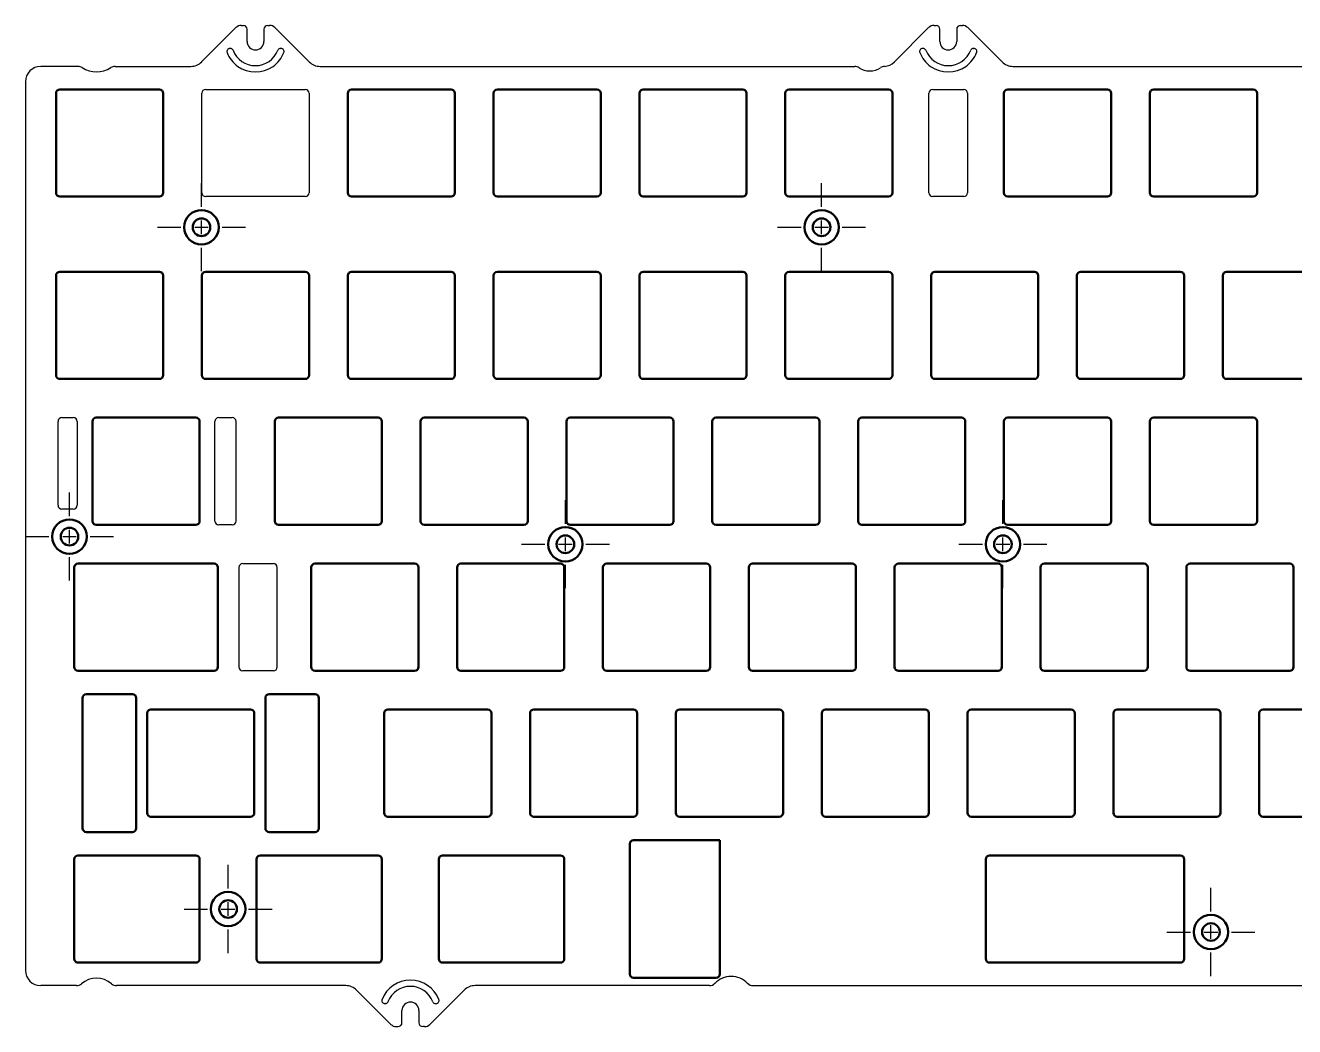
# Model space of a CAD drawing. Header units: millimetres. Extents: x 1045 to 1396, y -1258 to -1127.
# Drawn here: x 1045 to 1210.8, y -1258 to -1127.2 of the extents above; entities that cross this region are included whole.
import ezdxf

# ---------------------------------------------------------------- set-up
doc = ezdxf.new("R2010")
doc.units = ezdxf.units.MM
doc.header["$MEASUREMENT"] = 0
doc.linetypes.add('CENTER2', pattern=[28.575, 19.05, -3.175, 3.175, -3.175])
doc.layers.add('COMPOUND', color=7, linetype='CONTINUOUS')
doc.layers.add('Smart Centers', color=7, linetype='CENTER2', lineweight=25)
doc.layers.add('Visible', color=7, linetype='CONTINUOUS', lineweight=50)

# ---------------------------------------------------------------- blocks, each defined once
blk = doc.blocks.new('*U8')
at = {"layer": 'Smart Centers', "color": 0, "ltscale": 0.75, "transparency": 16777216}
for p, q in [((0, 2.68), (0, 5.75)), ((-5.75, 0), (-2.68, 0)), ((2.68, 0), (5.75, 0)), ((0, -5.75), (0, -2.68))]:
    blk.add_line(p, q, dxfattribs=at)
at = {"layer": 'Smart Centers', "color": 0, "linetype": 'Continuous', "ltscale": 0.75, "transparency": 16777216}
for p, q in [((-0.89, 0), (0.89, 0)), ((0, -0.89), (0, 0.89))]:
    blk.add_line(p, q, dxfattribs=at)
blk = doc.blocks.new('*U9')
at = {"layer": 'Smart Centers', "color": 0, "ltscale": 0.75, "transparency": 16777216}
for p, q in [((0, 2.68), (0, 5.75)), ((-5.75, 0), (-2.68, 0)), ((2.68, 0), (5.75, 0)), ((0, -5.75), (0, -2.68))]:
    blk.add_line(p, q, dxfattribs=at)
at = {"layer": 'Smart Centers', "color": 0, "linetype": 'Continuous', "ltscale": 0.75, "transparency": 16777216}
for p, q in [((-0.89, 0), (0.89, 0)), ((0, -0.89), (0, 0.89))]:
    blk.add_line(p, q, dxfattribs=at)
blk = doc.blocks.new('*U10')
at = {"layer": 'Smart Centers', "color": 0, "ltscale": 0.75, "transparency": 16777216}
for p, q in [((0, 2.68), (0, 5.75)), ((-5.75, 0), (-2.68, 0)), ((2.68, 0), (5.75, 0)), ((0, -5.75), (0, -2.68))]:
    blk.add_line(p, q, dxfattribs=at)
at = {"layer": 'Smart Centers', "color": 0, "linetype": 'Continuous', "ltscale": 0.75, "transparency": 16777216}
for p, q in [((-0.89, 0), (0.89, 0)), ((0, -0.89), (0, 0.89))]:
    blk.add_line(p, q, dxfattribs=at)
blk = doc.blocks.new('*U11')
at = {"layer": 'Smart Centers', "color": 0, "ltscale": 0.75, "transparency": 16777216}
for p, q in [((0, 2.68), (0, 5.75)), ((-5.75, 0), (-2.68, 0)), ((2.68, 0), (5.75, 0)), ((0, -5.75), (0, -2.68))]:
    blk.add_line(p, q, dxfattribs=at)
at = {"layer": 'Smart Centers', "color": 0, "linetype": 'Continuous', "ltscale": 0.75, "transparency": 16777216}
for p, q in [((-0.89, 0), (0.89, 0)), ((0, -0.89), (0, 0.89))]:
    blk.add_line(p, q, dxfattribs=at)
blk = doc.blocks.new('*U12')
at = {"layer": 'Smart Centers', "color": 0, "ltscale": 0.75, "transparency": 16777216}
for p, q in [((0, 2.68), (0, 5.75)), ((-5.75, 0), (-2.68, 0)), ((2.68, 0), (5.75, 0)), ((0, -5.75), (0, -2.68))]:
    blk.add_line(p, q, dxfattribs=at)
at = {"layer": 'Smart Centers', "color": 0, "linetype": 'Continuous', "ltscale": 0.75, "transparency": 16777216}
for p, q in [((-0.89, 0), (0.89, 0)), ((0, -0.89), (0, 0.89))]:
    blk.add_line(p, q, dxfattribs=at)
blk = doc.blocks.new('*U13')
at = {"layer": 'Smart Centers', "color": 0, "ltscale": 0.75, "transparency": 16777216}
for p, q in [((0, 2.68), (0, 5.75)), ((-5.75, 0), (-2.68, 0)), ((2.68, 0), (5.75, 0)), ((0, -5.75), (0, -2.68))]:
    blk.add_line(p, q, dxfattribs=at)
at = {"layer": 'Smart Centers', "color": 0, "linetype": 'Continuous', "ltscale": 0.75, "transparency": 16777216}
for p, q in [((-0.89, 0), (0.89, 0)), ((0, -0.89), (0, 0.89))]:
    blk.add_line(p, q, dxfattribs=at)

msp = doc.modelspace()

# ---------------------------------------------------------------- linework, layer by layer
at = {"layer": 'COMPOUND', "color": 7, "linetype": 'Continuous'}
for p, q in [((1073.21, -1127.25, 407.69), (1073.46, -1127.25, 407.69)), ((1076.66, -1127.25, 407.69), (1076.91, -1127.25, 407.69)), ((1163.7, -1127.25, 407.69), (1163.95, -1127.25, 407.69)), ((1167.15, -1127.25, 407.69), (1167.39, -1127.25, 407.69)), ((1072.5, -1127.54, 407.69), (1068.03, -1132.01, 407.69)), ((1073.96, -1129.35, 407.69), (1073.96, -1127.75, 407.69)), ((1076.16, -1127.75, 407.69), (1076.16, -1129.35, 407.69)), ((1082.08, -1132.01, 407.69), (1077.61, -1127.54, 407.69)), ((1162.99, -1127.54, 407.69), (1158.52, -1132.01, 407.69)), ((1164.45, -1129.35, 407.69), (1164.45, -1127.75, 407.69)), ((1166.65, -1127.75, 407.69), (1166.65, -1129.35, 407.69)), ((1172.57, -1132.01, 407.69), (1168.1, -1127.54, 407.69)), ((1071.72, -1130.25, 407.69), (1071.76, -1130.25, 407.69)), ((1078.36, -1130.25, 407.69), (1078.4, -1130.25, 407.69)), ((1162.21, -1130.25, 407.69), (1162.24, -1130.25, 407.69)), ((1168.85, -1130.25, 407.69), (1168.89, -1130.25, 407.69)), ((1051.87, -1132.6, 407.69), (1047.01, -1132.6, 407.69)), ((1056.72, -1132.6, 407.69), (1066.62, -1132.6, 407.69)), ((1083.5, -1132.6, 407.69), (1153.34, -1132.6, 407.69)), ((1173.99, -1132.6, 407.69), (1242.83, -1132.6, 407.69)), ((1045.01, -1134.6, 407.69), (1045.01, -1250.61, 407.69)), ((1068.56, -1135.6, 407.69), (1081.56, -1135.6, 407.69)), ((1163.52, -1135.6, 407.69), (1167.57, -1135.6, 407.69)), ((1068.06, -1149.1, 407.69), (1068.06, -1136.1, 407.69)), ((1082.06, -1136.1, 407.69), (1082.06, -1149.1, 407.69)), ((1163.02, -1149.1, 407.69), (1163.02, -1136.1, 407.69)), ((1168.07, -1136.1, 407.69), (1168.07, -1149.1, 407.69)), ((1081.56, -1149.6, 407.69), (1068.56, -1149.6, 407.69)), ((1167.57, -1149.6, 407.69), (1163.52, -1149.6, 407.69)), ((1049.77, -1178.46, 407.69), (1051.27, -1178.46, 407.69)), ((1070.27, -1178.46, 407.69), (1072.02, -1178.46, 407.69)), ((1049.27, -1189.9, 407.69), (1049.27, -1178.96, 407.69)), ((1051.77, -1178.96, 407.69), (1051.77, -1189.9, 407.69)), ((1069.77, -1191.96, 407.69), (1069.77, -1178.96, 407.69)), ((1072.52, -1191.96, 407.69), (1072.52, -1178.96, 407.69)), ((1051.27, -1190.4, 407.69), (1049.77, -1190.4, 407.69)), ((1072.02, -1192.46, 407.69), (1070.27, -1192.46, 407.69)), ((1072.9, -1198.01, 407.69), (1072.9, -1211.01, 407.69)), ((1073.4, -1197.51, 407.69), (1077.4, -1197.51, 407.69)), ((1077.9, -1211.01, 407.69), (1077.9, -1198.01, 407.69)), ((1077.4, -1211.51, 407.69), (1073.4, -1211.51, 407.69)), ((1051.69, -1252.61, 407.69), (1047.01, -1252.61, 407.69)), ((1086.86, -1252.61, 407.69), (1056.9, -1252.61, 407.69)), ((1088.27, -1253.2, 407.69), (1092.74, -1257.67, 407.69)), ((1097.85, -1257.67, 407.69), (1102.33, -1253.2, 407.69)), ((1134.35, -1252.61, 407.69), (1103.74, -1252.61, 407.69)), ((1140.05, -1252.61, 407.69), (1217.37, -1252.61, 407.69)), ((1092, -1254.96, 407.69), (1091.96, -1254.96, 407.69)), ((1098.64, -1254.96, 407.69), (1098.6, -1254.96, 407.69)), ((1094.2, -1257.46, 407.69), (1094.2, -1255.86, 407.69)), ((1096.4, -1255.86, 407.69), (1096.4, -1257.46, 407.69)), ((1093.45, -1257.96, 407.69), (1093.7, -1257.96, 407.69)), ((1097.15, -1257.96, 407.69), (1096.9, -1257.96, 407.69))]:
    msp.add_line(p, q, dxfattribs=at)
for centre, radius, start, end in [((1073.21, -1128.25, 407.69), 1, 90, 135), ((1073.46, -1127.75, 407.69), 0.5, 0, 90), ((1076.66, -1127.75, 407.69), 0.5, 90, -180), ((1076.91, -1128.25, 407.69), 1, 45, 90), ((1163.7, -1128.25, 407.69), 1, 90, 135), ((1163.95, -1127.75, 407.69), 0.5, 0, 90), ((1167.15, -1127.75, 407.69), 0.5, 90, 180), ((1167.39, -1128.25, 407.69), 1, 45, 90), ((1071.72, -1130.65, 407.69), 0.4, 90, -158.7384), ((1071.76, -1130.65, 407.69), 0.4, 21.4813, 90), ((1075.06, -1129.35, 407.69), 3.15, -158.5187, -21.4813), ((1075.06, -1129.35, 407.69), 1.1, -180, 0), ((1078.36, -1130.65, 407.69), 0.4, 90, 158.5187), ((1078.4, -1130.65, 407.69), 0.4, -21.2616, 90), ((1162.21, -1130.65, 407.69), 0.4, 90, -158.7384), ((1162.24, -1130.65, 407.69), 0.4, 21.4813, 90), ((1165.55, -1129.35, 407.69), 3.15, -158.5187, -21.4813), ((1165.55, -1129.35, 407.69), 1.1, 180, 0), ((1168.85, -1130.65, 407.69), 0.4, 90, 158.5187), ((1168.89, -1130.65, 407.69), 0.4, -21.2616, 90), ((1066.62, -1130.6, 407.69), 2, -90, -45), ((1075.06, -1129.35, 407.69), 3.98, -158.7384, -125.3566), ((1075.06, -1129.35, 407.69), 3.98, -54.6434, -21.2616), ((1083.5, -1130.6, 407.69), 2, -135, -90), ((1157.11, -1130.6, 407.69), 2, -87.0127, -45), ((1165.55, -1129.35, 407.69), 3.98, 201.2616, 234.6434), ((1165.55, -1129.35, 407.69), 3.98, 305.3566, 338.7384), ((1173.99, -1130.6, 407.69), 2, -135, -90), ((1047.01, -1134.6, 407.69), 2, 90, 180), ((1051.87, -1133.6, 407.69), 1, 57.3625, 90), ((1054.3, -1129.81, 407.69), 3.5, -122.6375, -57.3625), ((1056.72, -1133.6, 407.69), 1, 90, 122.6375), ((1075.06, -1129.35, 407.69), 3.98, -125.3566, -54.6434), ((1153.34, -1133.6, 407.69), 1, 55.9318, 90), ((1155.3, -1130.7, 407.69), 2.5, -124.0682, -55.8128), ((1157.26, -1133.59, 407.69), 1, 92.9873, 124.1872), ((1165.55, -1129.35, 407.69), 3.98, 234.6434, 305.3566), ((1068.56, -1136.1, 407.69), 0.5, 90, 180), ((1081.56, -1136.1, 407.69), 0.5, 0, 90), ((1163.52, -1136.1, 407.69), 0.5, 90, 180), ((1167.57, -1136.1, 407.69), 0.5, 0, 90), ((1068.56, -1149.1, 407.69), 0.5, 180, -90), ((1081.56, -1149.1, 407.69), 0.5, -90, 0), ((1163.52, -1149.1, 407.69), 0.5, 180, -90), ((1167.57, -1149.1, 407.69), 0.5, -90, 0), ((1049.77, -1178.96, 407.69), 0.5, 90, 180), ((1051.27, -1178.96, 407.69), 0.5, 0, 90), ((1070.27, -1178.96, 407.69), 0.5, 90, 180), ((1072.02, -1178.96, 407.69), 0.5, 0, 90), ((1049.77, -1189.9, 407.69), 0.5, 180, 270), ((1051.27, -1189.9, 407.69), 0.5, 270, 0), ((1070.27, -1191.96, 407.69), 0.5, 180, -90), ((1072.02, -1191.96, 407.69), 0.5, -90, 0), ((1073.4, -1198.01, 407.69), 0.5, 90, 180), ((1077.4, -1198.01, 407.69), 0.5, 0, 90), ((1073.4, -1211.01, 407.69), 0.5, 180, -90), ((1077.4, -1211.01, 407.69), 0.5, -90, 0), ((1047.01, -1250.61, 407.69), 2, 180, -90), ((1137.2, -1254.42, 407.69), 3, 44.5511, 135.4489), ((1051.69, -1251.61, 407.69), 1, -90, -49.4246), ((1054.3, -1254.65, 407.69), 3, 49.4246, 130.5754), ((1056.9, -1251.61, 407.69), 1, -130.5754, -90), ((1086.86, -1254.61, 407.69), 2, 45, 90), ((1095.3, -1255.86, 407.69), 3.98, 21.2616, 158.7384), ((1095.3, -1255.86, 407.69), 3.15, 21.4813, 158.5187), ((1103.74, -1254.61, 407.69), 2, 90, 135), ((1134.35, -1251.61, 407.69), 1, -90, -44.5511), ((1140.05, -1251.61, 407.69), 1, -135.4489, -90), ((1091.96, -1254.56, 407.69), 0.4, 158.7384, -90), ((1092, -1254.56, 407.69), 0.4, -90, -21.4813), ((1095.3, -1255.86, 407.69), 1.1, 0, 180), ((1098.6, -1254.56, 407.69), 0.4, -158.5187, -90), ((1098.64, -1254.56, 407.69), 0.4, -90, 21.2616), ((1093.45, -1256.96, 407.69), 1, -135, -90), ((1093.7, -1257.46, 407.69), 0.5, -90, 0), ((1096.9, -1257.46, 407.69), 0.5, 180, -90), ((1097.15, -1256.96, 407.69), 1, -90, -45)]:
    msp.add_arc(centre, radius, start, end, dxfattribs=at)
at = {"layer": 'Visible'}
for p, q in [((1049.51, -1135.6, 407.69), (1062.51, -1135.6, 407.69)), ((1087.61, -1135.6, 407.69), (1100.61, -1135.6, 407.69)), ((1106.66, -1135.6, 407.69), (1119.66, -1135.6, 407.69)), ((1125.71, -1135.6, 407.69), (1138.71, -1135.6, 407.69)), ((1144.76, -1135.6, 407.69), (1157.76, -1135.6, 407.69)), ((1173.33, -1135.6, 407.69), (1186.33, -1135.6, 407.69)), ((1192.38, -1135.6, 407.69), (1205.38, -1135.6, 407.69)), ((1049.01, -1149.1, 407.69), (1049.01, -1136.1, 407.69)), ((1063.01, -1136.1, 407.69), (1063.01, -1149.1, 407.69)), ((1087.11, -1149.1, 407.69), (1087.11, -1136.1, 407.69)), ((1101.11, -1136.1, 407.69), (1101.11, -1149.1, 407.69)), ((1106.16, -1149.1, 407.69), (1106.16, -1136.1, 407.69)), ((1120.16, -1136.1, 407.69), (1120.16, -1149.1, 407.69)), ((1125.21, -1149.1, 407.69), (1125.21, -1136.1, 407.69)), ((1139.21, -1136.1, 407.69), (1139.21, -1149.1, 407.69)), ((1144.26, -1149.1, 407.69), (1144.26, -1136.1, 407.69)), ((1158.26, -1136.1, 407.69), (1158.26, -1149.1, 407.69)), ((1172.83, -1149.1, 407.69), (1172.83, -1136.1, 407.69)), ((1186.83, -1136.1, 407.69), (1186.83, -1149.1, 407.69)), ((1191.88, -1149.1, 407.69), (1191.88, -1136.1, 407.69)), ((1205.88, -1136.1, 407.69), (1205.88, -1149.1, 407.69)), ((1062.51, -1149.6, 407.69), (1049.51, -1149.6, 407.69)), ((1100.61, -1149.6, 407.69), (1087.61, -1149.6, 407.69)), ((1119.66, -1149.6, 407.69), (1106.66, -1149.6, 407.69)), ((1138.71, -1149.6, 407.69), (1125.71, -1149.6, 407.69)), ((1157.76, -1149.6, 407.69), (1144.76, -1149.6, 407.69)), ((1186.33, -1149.6, 407.69), (1173.33, -1149.6, 407.69)), ((1205.38, -1149.6, 407.69), (1192.38, -1149.6, 407.69)), ((1049.01, -1172.91, 407.69), (1049.01, -1159.91, 407.69)), ((1049.51, -1159.41, 407.69), (1062.51, -1159.41, 407.69)), ((1063.01, -1159.91, 407.69), (1063.01, -1172.91, 407.69)), ((1068.06, -1172.91, 407.69), (1068.06, -1159.91, 407.69)), ((1068.56, -1159.41, 407.69), (1081.56, -1159.41, 407.69)), ((1082.06, -1159.91, 407.69), (1082.06, -1172.91, 407.69)), ((1087.11, -1172.91, 407.69), (1087.11, -1159.91, 407.69)), ((1087.61, -1159.41, 407.69), (1100.61, -1159.41, 407.69)), ((1101.11, -1159.91, 407.69), (1101.11, -1172.91, 407.69)), ((1106.16, -1172.91, 407.69), (1106.16, -1159.91, 407.69)), ((1106.66, -1159.41, 407.69), (1119.66, -1159.41, 407.69)), ((1120.16, -1159.91, 407.69), (1120.16, -1172.91, 407.69)), ((1125.21, -1172.91, 407.69), (1125.21, -1159.91, 407.69)), ((1125.71, -1159.41, 407.69), (1138.71, -1159.41, 407.69)), ((1139.21, -1159.91, 407.69), (1139.21, -1172.91, 407.69)), ((1144.26, -1172.91, 407.69), (1144.26, -1159.91, 407.69)), ((1144.76, -1159.41, 407.69), (1157.76, -1159.41, 407.69)), ((1158.26, -1159.91, 407.69), (1158.26, -1172.91, 407.69)), ((1163.31, -1172.91, 407.69), (1163.31, -1159.91, 407.69)), ((1163.81, -1159.41, 407.69), (1176.81, -1159.41, 407.69)), ((1177.31, -1159.91, 407.69), (1177.31, -1172.91, 407.69)), ((1182.36, -1172.91, 407.69), (1182.36, -1159.91, 407.69)), ((1182.86, -1159.41, 407.69), (1195.86, -1159.41, 407.69)), ((1196.36, -1159.91, 407.69), (1196.36, -1172.91, 407.69)), ((1201.41, -1172.91, 407.69), (1201.41, -1159.91, 407.69)), ((1201.91, -1159.41, 407.69), (1214.91, -1159.41, 407.69)), ((1062.51, -1173.41, 407.69), (1049.51, -1173.41, 407.69)), ((1081.56, -1173.41, 407.69), (1068.56, -1173.41, 407.69)), ((1100.61, -1173.41, 407.69), (1087.61, -1173.41, 407.69)), ((1119.66, -1173.41, 407.69), (1106.66, -1173.41, 407.69)), ((1138.71, -1173.41, 407.69), (1125.71, -1173.41, 407.69)), ((1157.76, -1173.41, 407.69), (1144.76, -1173.41, 407.69)), ((1176.81, -1173.41, 407.69), (1163.81, -1173.41, 407.69)), ((1195.86, -1173.41, 407.69), (1182.86, -1173.41, 407.69)), ((1214.91, -1173.41, 407.69), (1201.91, -1173.41, 407.69)), ((1054.27, -1178.46, 407.69), (1067.27, -1178.46, 407.69)), ((1078.08, -1178.46, 407.69), (1091.08, -1178.46, 407.69)), ((1097.13, -1178.46, 407.69), (1110.13, -1178.46, 407.69)), ((1116.18, -1178.46, 407.69), (1129.18, -1178.46, 407.69)), ((1135.23, -1178.46, 407.69), (1148.23, -1178.46, 407.69)), ((1154.28, -1178.46, 407.69), (1167.28, -1178.46, 407.69)), ((1173.33, -1178.46, 407.69), (1186.33, -1178.46, 407.69)), ((1192.38, -1178.46, 407.69), (1205.38, -1178.46, 407.69)), ((1053.77, -1191.96, 407.69), (1053.77, -1178.96, 407.69)), ((1067.77, -1178.96, 407.69), (1067.77, -1191.96, 407.69)), ((1077.58, -1191.96, 407.69), (1077.58, -1178.96, 407.69)), ((1091.58, -1178.96, 407.69), (1091.58, -1191.96, 407.69)), ((1096.63, -1191.96, 407.69), (1096.63, -1178.96, 407.69)), ((1110.63, -1178.96, 407.69), (1110.63, -1191.96, 407.69)), ((1115.68, -1191.96, 407.69), (1115.68, -1178.96, 407.69)), ((1129.68, -1178.96, 407.69), (1129.68, -1191.96, 407.69)), ((1134.73, -1191.96, 407.69), (1134.73, -1178.96, 407.69)), ((1148.73, -1178.96, 407.69), (1148.73, -1191.96, 407.69)), ((1153.78, -1191.96, 407.69), (1153.78, -1178.96, 407.69)), ((1167.78, -1178.96, 407.69), (1167.78, -1191.96, 407.69)), ((1172.83, -1191.96, 407.69), (1172.83, -1178.96, 407.69)), ((1186.83, -1178.96, 407.69), (1186.83, -1191.96, 407.69)), ((1191.88, -1191.96, 407.69), (1191.88, -1178.96, 407.69)), ((1205.88, -1178.96, 407.69), (1205.88, -1191.96, 407.69)), ((1067.27, -1192.46, 407.69), (1054.27, -1192.46, 407.69)), ((1091.08, -1192.46, 407.69), (1078.08, -1192.46, 407.69)), ((1110.13, -1192.46, 407.69), (1097.13, -1192.46, 407.69)), ((1129.18, -1192.46, 407.69), (1116.18, -1192.46, 407.69)), ((1148.23, -1192.46, 407.69), (1135.23, -1192.46, 407.69)), ((1167.28, -1192.46, 407.69), (1154.28, -1192.46, 407.69)), ((1186.33, -1192.46, 407.69), (1173.33, -1192.46, 407.69)), ((1205.38, -1192.46, 407.69), (1192.38, -1192.46, 407.69)), ((1051.39, -1211.01, 407.69), (1051.39, -1198.01, 407.69)), ((1051.89, -1197.51, 407.69), (1069.65, -1197.51, 407.69)), ((1070.15, -1198.01, 407.69), (1070.15, -1211.01, 407.69)), ((1082.35, -1211.01, 407.69), (1082.35, -1198.01, 407.69)), ((1082.85, -1197.51, 407.69), (1095.85, -1197.51, 407.69)), ((1096.35, -1198.01, 407.69), (1096.35, -1211.01, 407.69)), ((1101.4, -1211.01, 407.69), (1101.4, -1198.01, 407.69)), ((1101.9, -1197.51, 407.69), (1114.9, -1197.51, 407.69)), ((1115.4, -1198.01, 407.69), (1115.4, -1211.01, 407.69)), ((1120.45, -1211.01, 407.69), (1120.45, -1198.01, 407.69)), ((1120.95, -1197.51, 407.69), (1133.95, -1197.51, 407.69)), ((1134.45, -1198.01, 407.69), (1134.45, -1211.01, 407.69)), ((1139.5, -1211.01, 407.69), (1139.5, -1198.01, 407.69)), ((1140, -1197.51, 407.69), (1153, -1197.51, 407.69)), ((1153.5, -1198.01, 407.69), (1153.5, -1211.01, 407.69)), ((1158.55, -1211.01, 407.69), (1158.55, -1198.01, 407.69)), ((1159.05, -1197.51, 407.69), (1172.05, -1197.51, 407.69)), ((1172.55, -1198.01, 407.69), (1172.55, -1211.01, 407.69)), ((1177.6, -1211.01, 407.69), (1177.6, -1198.01, 407.69)), ((1178.1, -1197.51, 407.69), (1191.1, -1197.51, 407.69)), ((1191.6, -1198.01, 407.69), (1191.6, -1211.01, 407.69)), ((1196.65, -1211.01, 407.69), (1196.65, -1198.01, 407.69)), ((1197.15, -1197.51, 407.69), (1210.15, -1197.51, 407.69)), ((1210.65, -1198.01, 407.69), (1210.65, -1211.01, 407.69)), ((1069.65, -1211.51, 407.69), (1051.89, -1211.51, 407.69)), ((1095.85, -1211.51, 407.69), (1082.85, -1211.51, 407.69)), ((1114.9, -1211.51, 407.69), (1101.9, -1211.51, 407.69)), ((1133.95, -1211.51, 407.69), (1120.95, -1211.51, 407.69)), ((1153, -1211.51, 407.69), (1140, -1211.51, 407.69)), ((1172.05, -1211.51, 407.69), (1159.05, -1211.51, 407.69)), ((1191.1, -1211.51, 407.69), (1178.1, -1211.51, 407.69)), ((1210.15, -1211.51, 407.69), (1197.15, -1211.51, 407.69)), ((1052.48, -1232.06, 407.69), (1052.48, -1215.06, 407.69)), ((1052.98, -1214.56, 407.69), (1058.98, -1214.56, 407.69)), ((1059.48, -1215.06, 407.69), (1059.48, -1232.06, 407.69)), ((1076.35, -1232.06, 407.69), (1076.35, -1215.06, 407.69)), ((1076.85, -1214.56, 407.69), (1082.85, -1214.56, 407.69)), ((1083.35, -1215.06, 407.69), (1083.35, -1232.06, 407.69)), ((1061.41, -1216.56, 407.69), (1074.41, -1216.56, 407.69)), ((1092.37, -1216.56, 407.69), (1105.37, -1216.56, 407.69)), ((1111.42, -1216.56, 407.69), (1124.42, -1216.56, 407.69)), ((1130.47, -1216.56, 407.69), (1143.47, -1216.56, 407.69)), ((1149.52, -1216.56, 407.69), (1162.52, -1216.56, 407.69)), ((1168.57, -1216.56, 407.69), (1181.57, -1216.56, 407.69)), ((1187.62, -1216.56, 407.69), (1200.62, -1216.56, 407.69)), ((1206.67, -1216.56, 407.69), (1219.67, -1216.56, 407.69)), ((1060.91, -1230.06, 407.69), (1060.91, -1217.06, 407.69)), ((1074.91, -1217.06, 407.69), (1074.91, -1230.06, 407.69)), ((1091.87, -1230.06, 407.69), (1091.87, -1217.06, 407.69)), ((1105.87, -1217.06, 407.69), (1105.87, -1230.06, 407.69)), ((1110.92, -1230.06, 407.69), (1110.92, -1217.06, 407.69)), ((1124.92, -1217.06, 407.69), (1124.92, -1230.06, 407.69)), ((1129.97, -1230.06, 407.69), (1129.97, -1217.06, 407.69)), ((1143.97, -1217.06, 407.69), (1143.97, -1230.06, 407.69)), ((1149.02, -1230.06, 407.69), (1149.02, -1217.06, 407.69)), ((1163.02, -1217.06, 407.69), (1163.02, -1230.06, 407.69)), ((1168.07, -1230.06, 407.69), (1168.07, -1217.06, 407.69)), ((1182.07, -1217.06, 407.69), (1182.07, -1230.06, 407.69)), ((1187.12, -1230.06, 407.69), (1187.12, -1217.06, 407.69)), ((1201.12, -1217.06, 407.69), (1201.12, -1230.06, 407.69)), ((1206.17, -1230.06, 407.69), (1206.17, -1217.06, 407.69)), ((1074.41, -1230.56, 407.69), (1061.41, -1230.56, 407.69)), ((1105.37, -1230.56, 407.69), (1092.37, -1230.56, 407.69)), ((1124.42, -1230.56, 407.69), (1111.42, -1230.56, 407.69)), ((1143.47, -1230.56, 407.69), (1130.47, -1230.56, 407.69)), ((1162.52, -1230.56, 407.69), (1149.52, -1230.56, 407.69)), ((1181.57, -1230.56, 407.69), (1168.57, -1230.56, 407.69)), ((1200.62, -1230.56, 407.69), (1187.62, -1230.56, 407.69)), ((1219.67, -1230.56, 407.69), (1206.67, -1230.56, 407.69)), ((1058.98, -1232.56, 407.69), (1052.98, -1232.56, 407.69)), ((1082.85, -1232.56, 407.69), (1076.85, -1232.56, 407.69)), ((1123.95, -1251.11, 407.69), (1123.95, -1234.11, 407.69)), ((1124.45, -1233.61, 407.69), (1135.71, -1233.61, 407.69)), ((1135.71, -1233.61, 407.69), (1135.71, -1251.11, 407.69)), ((1051.39, -1249.11, 407.69), (1051.39, -1236.11, 407.69)), ((1051.89, -1235.61, 407.69), (1067.27, -1235.61, 407.69)), ((1067.77, -1236.11, 407.69), (1067.77, -1249.11, 407.69)), ((1075.2, -1249.11, 407.69), (1075.2, -1236.11, 407.69)), ((1075.7, -1235.61, 407.69), (1091.08, -1235.61, 407.69)), ((1091.58, -1236.11, 407.69), (1091.58, -1249.11, 407.69)), ((1099.01, -1249.11, 407.69), (1099.01, -1236.11, 407.69)), ((1099.51, -1235.61, 407.69), (1114.9, -1235.61, 407.69)), ((1115.4, -1236.11, 407.69), (1115.4, -1249.11, 407.69)), ((1170.45, -1249.11, 407.69), (1170.45, -1236.11, 407.69)), ((1170.95, -1235.61, 407.69), (1195.86, -1235.61, 407.69)), ((1196.36, -1236.11, 407.69), (1196.36, -1249.11, 407.69)), ((1067.27, -1249.61, 407.69), (1051.89, -1249.61, 407.69)), ((1091.08, -1249.61, 407.69), (1075.7, -1249.61, 407.69)), ((1114.9, -1249.61, 407.69), (1099.51, -1249.61, 407.69)), ((1195.86, -1249.61, 407.69), (1170.95, -1249.61, 407.69)), ((1135.21, -1251.61, 407.69), (1124.45, -1251.61, 407.69))]:
    msp.add_line(p, q, dxfattribs=at)
at = {"layer": 'Visible', "extrusion": (0, 0, -1)}
for centre, radius in [((-1068.01, -1153.6, -407.69), 2.25), ((-1149.01, -1153.6, -407.69), 2.25), ((-1068.01, -1153.6, -407.69), 1.15), ((-1149.01, -1153.6, -407.69), 1.15), ((-1050.77, -1193.99, -407.69), 2.25), ((-1050.77, -1193.99, -407.69), 1.15), ((-1115.54, -1194.99, -407.69), 2.25), ((-1172.69, -1194.99, -407.69), 2.25), ((-1115.54, -1194.99, -407.69), 1.15), ((-1172.69, -1194.99, -407.69), 1.15), ((-1071.49, -1242.61, -407.69), 2.25), ((-1071.49, -1242.61, -407.69), 1.15), ((-1199.86, -1245.61, -407.69), 2.25), ((-1199.86, -1245.61, -407.69), 1.15)]:
    msp.add_circle(centre, radius, dxfattribs=at)
for centre, start, end in [((-1049.51, -1136.1, -407.69), 0, 90), ((-1062.51, -1136.1, -407.69), 90, 180), ((-1087.61, -1136.1, -407.69), 0, 90), ((-1100.61, -1136.1, -407.69), 90, 180), ((-1106.66, -1136.1, -407.69), 0, 90), ((-1119.66, -1136.1, -407.69), 90, 180), ((-1125.71, -1136.1, -407.69), 0, 90), ((-1138.71, -1136.1, -407.69), 90, 180), ((-1144.76, -1136.1, -407.69), 0, 90), ((-1157.76, -1136.1, -407.69), 90, 180), ((-1173.33, -1136.1, -407.69), 0, 90), ((-1186.33, -1136.1, -407.69), 90, 180), ((-1192.38, -1136.1, -407.69), 0, 90), ((-1205.38, -1136.1, -407.69), 90, 180), ((-1049.51, -1149.1, -407.69), 270, 0), ((-1062.51, -1149.1, -407.69), 180, 270), ((-1087.61, -1149.1, -407.69), 270, 0), ((-1100.61, -1149.1, -407.69), 180, 270), ((-1106.66, -1149.1, -407.69), 270, 0), ((-1119.66, -1149.1, -407.69), 180, 270), ((-1125.71, -1149.1, -407.69), 270, 0), ((-1138.71, -1149.1, -407.69), 180, 270), ((-1144.76, -1149.1, -407.69), 270, 0), ((-1157.76, -1149.1, -407.69), 180, 270), ((-1173.33, -1149.1, -407.69), 270, 0), ((-1186.33, -1149.1, -407.69), 180, 270), ((-1192.38, -1149.1, -407.69), 270, 0), ((-1205.38, -1149.1, -407.69), 180, 270), ((-1049.51, -1159.91, -407.69), 0, 90), ((-1062.51, -1159.91, -407.69), 90, 180), ((-1068.56, -1159.91, -407.69), 0, 90), ((-1081.56, -1159.91, -407.69), 90, 180), ((-1087.61, -1159.91, -407.69), 0, 90), ((-1100.61, -1159.91, -407.69), 90, 180), ((-1106.66, -1159.91, -407.69), 0, 90), ((-1119.66, -1159.91, -407.69), 90, 180), ((-1125.71, -1159.91, -407.69), 0, 90), ((-1138.71, -1159.91, -407.69), 90, 180), ((-1144.76, -1159.91, -407.69), 0, 90), ((-1157.76, -1159.91, -407.69), 90, 180), ((-1163.81, -1159.91, -407.69), 0, 90), ((-1176.81, -1159.91, -407.69), 90, 180), ((-1182.86, -1159.91, -407.69), 0, 90), ((-1195.86, -1159.91, -407.69), 90, 180), ((-1201.91, -1159.91, -407.69), 0, 90), ((-1049.51, -1172.91, -407.69), 270, 0), ((-1062.51, -1172.91, -407.69), 180, 270), ((-1068.56, -1172.91, -407.69), 270, 0), ((-1081.56, -1172.91, -407.69), 180, 270), ((-1087.61, -1172.91, -407.69), 270, 0), ((-1100.61, -1172.91, -407.69), 180, 270), ((-1106.66, -1172.91, -407.69), 270, 0), ((-1119.66, -1172.91, -407.69), 180, 270), ((-1125.71, -1172.91, -407.69), 270, 0), ((-1138.71, -1172.91, -407.69), 180, 270), ((-1144.76, -1172.91, -407.69), 270, 0), ((-1157.76, -1172.91, -407.69), 180, 270), ((-1163.81, -1172.91, -407.69), 270, 0), ((-1176.81, -1172.91, -407.69), 180, 270), ((-1182.86, -1172.91, -407.69), 270, 0), ((-1195.86, -1172.91, -407.69), 180, 270), ((-1201.91, -1172.91, -407.69), 270, 0), ((-1054.27, -1178.96, -407.69), 0, 90), ((-1067.27, -1178.96, -407.69), 90, 180), ((-1078.08, -1178.96, -407.69), 0, 90), ((-1091.08, -1178.96, -407.69), 90, 180), ((-1097.13, -1178.96, -407.69), 0, 90), ((-1110.13, -1178.96, -407.69), 90, 180), ((-1116.18, -1178.96, -407.69), 0, 90), ((-1129.18, -1178.96, -407.69), 90, 180), ((-1135.23, -1178.96, -407.69), 0, 90), ((-1148.23, -1178.96, -407.69), 90, 180), ((-1154.28, -1178.96, -407.69), 0, 90), ((-1167.28, -1178.96, -407.69), 90, 180), ((-1173.33, -1178.96, -407.69), 0, 90), ((-1186.33, -1178.96, -407.69), 90, 180), ((-1192.38, -1178.96, -407.69), 0, 90), ((-1205.38, -1178.96, -407.69), 90, 180), ((-1054.27, -1191.96, -407.69), 270, 0), ((-1067.27, -1191.96, -407.69), 180, 270), ((-1078.08, -1191.96, -407.69), 270, 0), ((-1091.08, -1191.96, -407.69), 180, 270), ((-1097.13, -1191.96, -407.69), 270, 0), ((-1110.13, -1191.96, -407.69), 180, 270), ((-1116.18, -1191.96, -407.69), 270, 0), ((-1129.18, -1191.96, -407.69), 180, 270), ((-1135.23, -1191.96, -407.69), 270, 0), ((-1148.23, -1191.96, -407.69), 180, 270), ((-1154.28, -1191.96, -407.69), 270, 0), ((-1167.28, -1191.96, -407.69), 180, 270), ((-1173.33, -1191.96, -407.69), 270, 0), ((-1186.33, -1191.96, -407.69), 180, 270), ((-1192.38, -1191.96, -407.69), 270, 0), ((-1205.38, -1191.96, -407.69), 180, 270), ((-1051.89, -1198.01, -407.69), 0, 90), ((-1069.65, -1198.01, -407.69), 90, 180), ((-1082.85, -1198.01, -407.69), 0, 90), ((-1095.85, -1198.01, -407.69), 90, 180), ((-1101.9, -1198.01, -407.69), 0, 90), ((-1114.9, -1198.01, -407.69), 90, 180), ((-1120.95, -1198.01, -407.69), 0, 90), ((-1133.95, -1198.01, -407.69), 90, 180), ((-1140, -1198.01, -407.69), 0, 90), ((-1153, -1198.01, -407.69), 90, 180), ((-1159.05, -1198.01, -407.69), 0, 90), ((-1172.05, -1198.01, -407.69), 90, 180), ((-1178.1, -1198.01, -407.69), 0, 90), ((-1191.1, -1198.01, -407.69), 90, 180), ((-1197.15, -1198.01, -407.69), 0, 90), ((-1210.15, -1198.01, -407.69), 90, 180), ((-1051.89, -1211.01, -407.69), 270, 0), ((-1069.65, -1211.01, -407.69), 180, 270), ((-1082.85, -1211.01, -407.69), 270, 0), ((-1095.85, -1211.01, -407.69), 180, 270), ((-1101.9, -1211.01, -407.69), 270, 0), ((-1114.9, -1211.01, -407.69), 180, 270), ((-1120.95, -1211.01, -407.69), 270, 0), ((-1133.95, -1211.01, -407.69), 180, 270), ((-1140, -1211.01, -407.69), 270, 0), ((-1153, -1211.01, -407.69), 180, 270), ((-1159.05, -1211.01, -407.69), 270, 0), ((-1172.05, -1211.01, -407.69), 180, 270), ((-1178.1, -1211.01, -407.69), 270, 0), ((-1191.1, -1211.01, -407.69), 180, 270), ((-1197.15, -1211.01, -407.69), 270, 0), ((-1210.15, -1211.01, -407.69), 180, 270), ((-1052.98, -1215.06, -407.69), 0, 90), ((-1058.98, -1215.06, -407.69), 90, 180), ((-1076.85, -1215.06, -407.69), 0, 90), ((-1082.85, -1215.06, -407.69), 90, 180), ((-1061.41, -1217.06, -407.69), 0, 90), ((-1074.41, -1217.06, -407.69), 90, 180), ((-1092.37, -1217.06, -407.69), 0, 90), ((-1105.37, -1217.06, -407.69), 90, 180), ((-1111.42, -1217.06, -407.69), 0, 90), ((-1124.42, -1217.06, -407.69), 90, 180), ((-1130.47, -1217.06, -407.69), 0, 90), ((-1143.47, -1217.06, -407.69), 90, 180), ((-1149.52, -1217.06, -407.69), 0, 90), ((-1162.52, -1217.06, -407.69), 90, 180), ((-1168.57, -1217.06, -407.69), 0, 90), ((-1181.57, -1217.06, -407.69), 90, 180), ((-1187.62, -1217.06, -407.69), 0, 90), ((-1200.62, -1217.06, -407.69), 90, 180), ((-1206.67, -1217.06, -407.69), 0, 90), ((-1061.41, -1230.06, -407.69), 270, 0), ((-1074.41, -1230.06, -407.69), 180, 270), ((-1092.37, -1230.06, -407.69), 270, 0), ((-1105.37, -1230.06, -407.69), 180, 270), ((-1111.42, -1230.06, -407.69), 270, 0), ((-1124.42, -1230.06, -407.69), 180, 270), ((-1130.47, -1230.06, -407.69), 270, 0), ((-1143.47, -1230.06, -407.69), 180, 270), ((-1149.52, -1230.06, -407.69), 270, 0), ((-1162.52, -1230.06, -407.69), 180, 270), ((-1168.57, -1230.06, -407.69), 270, 0), ((-1181.57, -1230.06, -407.69), 180, 270), ((-1187.62, -1230.06, -407.69), 270, 0), ((-1200.62, -1230.06, -407.69), 180, 270), ((-1206.67, -1230.06, -407.69), 270, 0), ((-1052.98, -1232.06, -407.69), 270, 0), ((-1058.98, -1232.06, -407.69), 180, 270), ((-1076.85, -1232.06, -407.69), 270, 0), ((-1082.85, -1232.06, -407.69), 180, 270), ((-1124.45, -1234.11, -407.69), 0, 90), ((-1051.89, -1236.11, -407.69), 0, 90), ((-1067.27, -1236.11, -407.69), 90, 180), ((-1075.7, -1236.11, -407.69), 0, 90), ((-1091.08, -1236.11, -407.69), 90, 180), ((-1099.51, -1236.11, -407.69), 0, 90), ((-1114.9, -1236.11, -407.69), 90, 180), ((-1170.95, -1236.11, -407.69), 0, 90), ((-1195.86, -1236.11, -407.69), 90, 180), ((-1051.89, -1249.11, -407.69), 270, 0), ((-1067.27, -1249.11, -407.69), 180, 270), ((-1075.7, -1249.11, -407.69), 270, 0), ((-1091.08, -1249.11, -407.69), 180, 270), ((-1099.51, -1249.11, -407.69), 270, 0), ((-1114.9, -1249.11, -407.69), 180, 270), ((-1170.95, -1249.11, -407.69), 270, 0), ((-1195.86, -1249.11, -407.69), 180, 270), ((-1124.45, -1251.11, -407.69), 270, 0), ((-1135.21, -1251.11, -407.69), 180, 270)]:
    msp.add_arc(centre, 0.5, start, end, dxfattribs=at)

# ---------------------------------------------------------------- block references
at = {"layer": 'Smart Centers', "ltscale": 0.75}
for name, p in [('*U11', (1068.01, -1153.6, 407.69)), ('*U10', (1149.01, -1153.6, 407.69)), ('*U12', (1050.77, -1193.99, 407.69)), ('*U12', (1115.54, -1194.99, 407.69)), ('*U9', (1172.69, -1194.99, 407.69)), ('*U13', (1071.49, -1242.61, 407.69)), ('*U8', (1199.86, -1245.61, 407.69))]:
    msp.add_blockref(name, p, dxfattribs=at)

doc.saveas('drawing.dxf')
